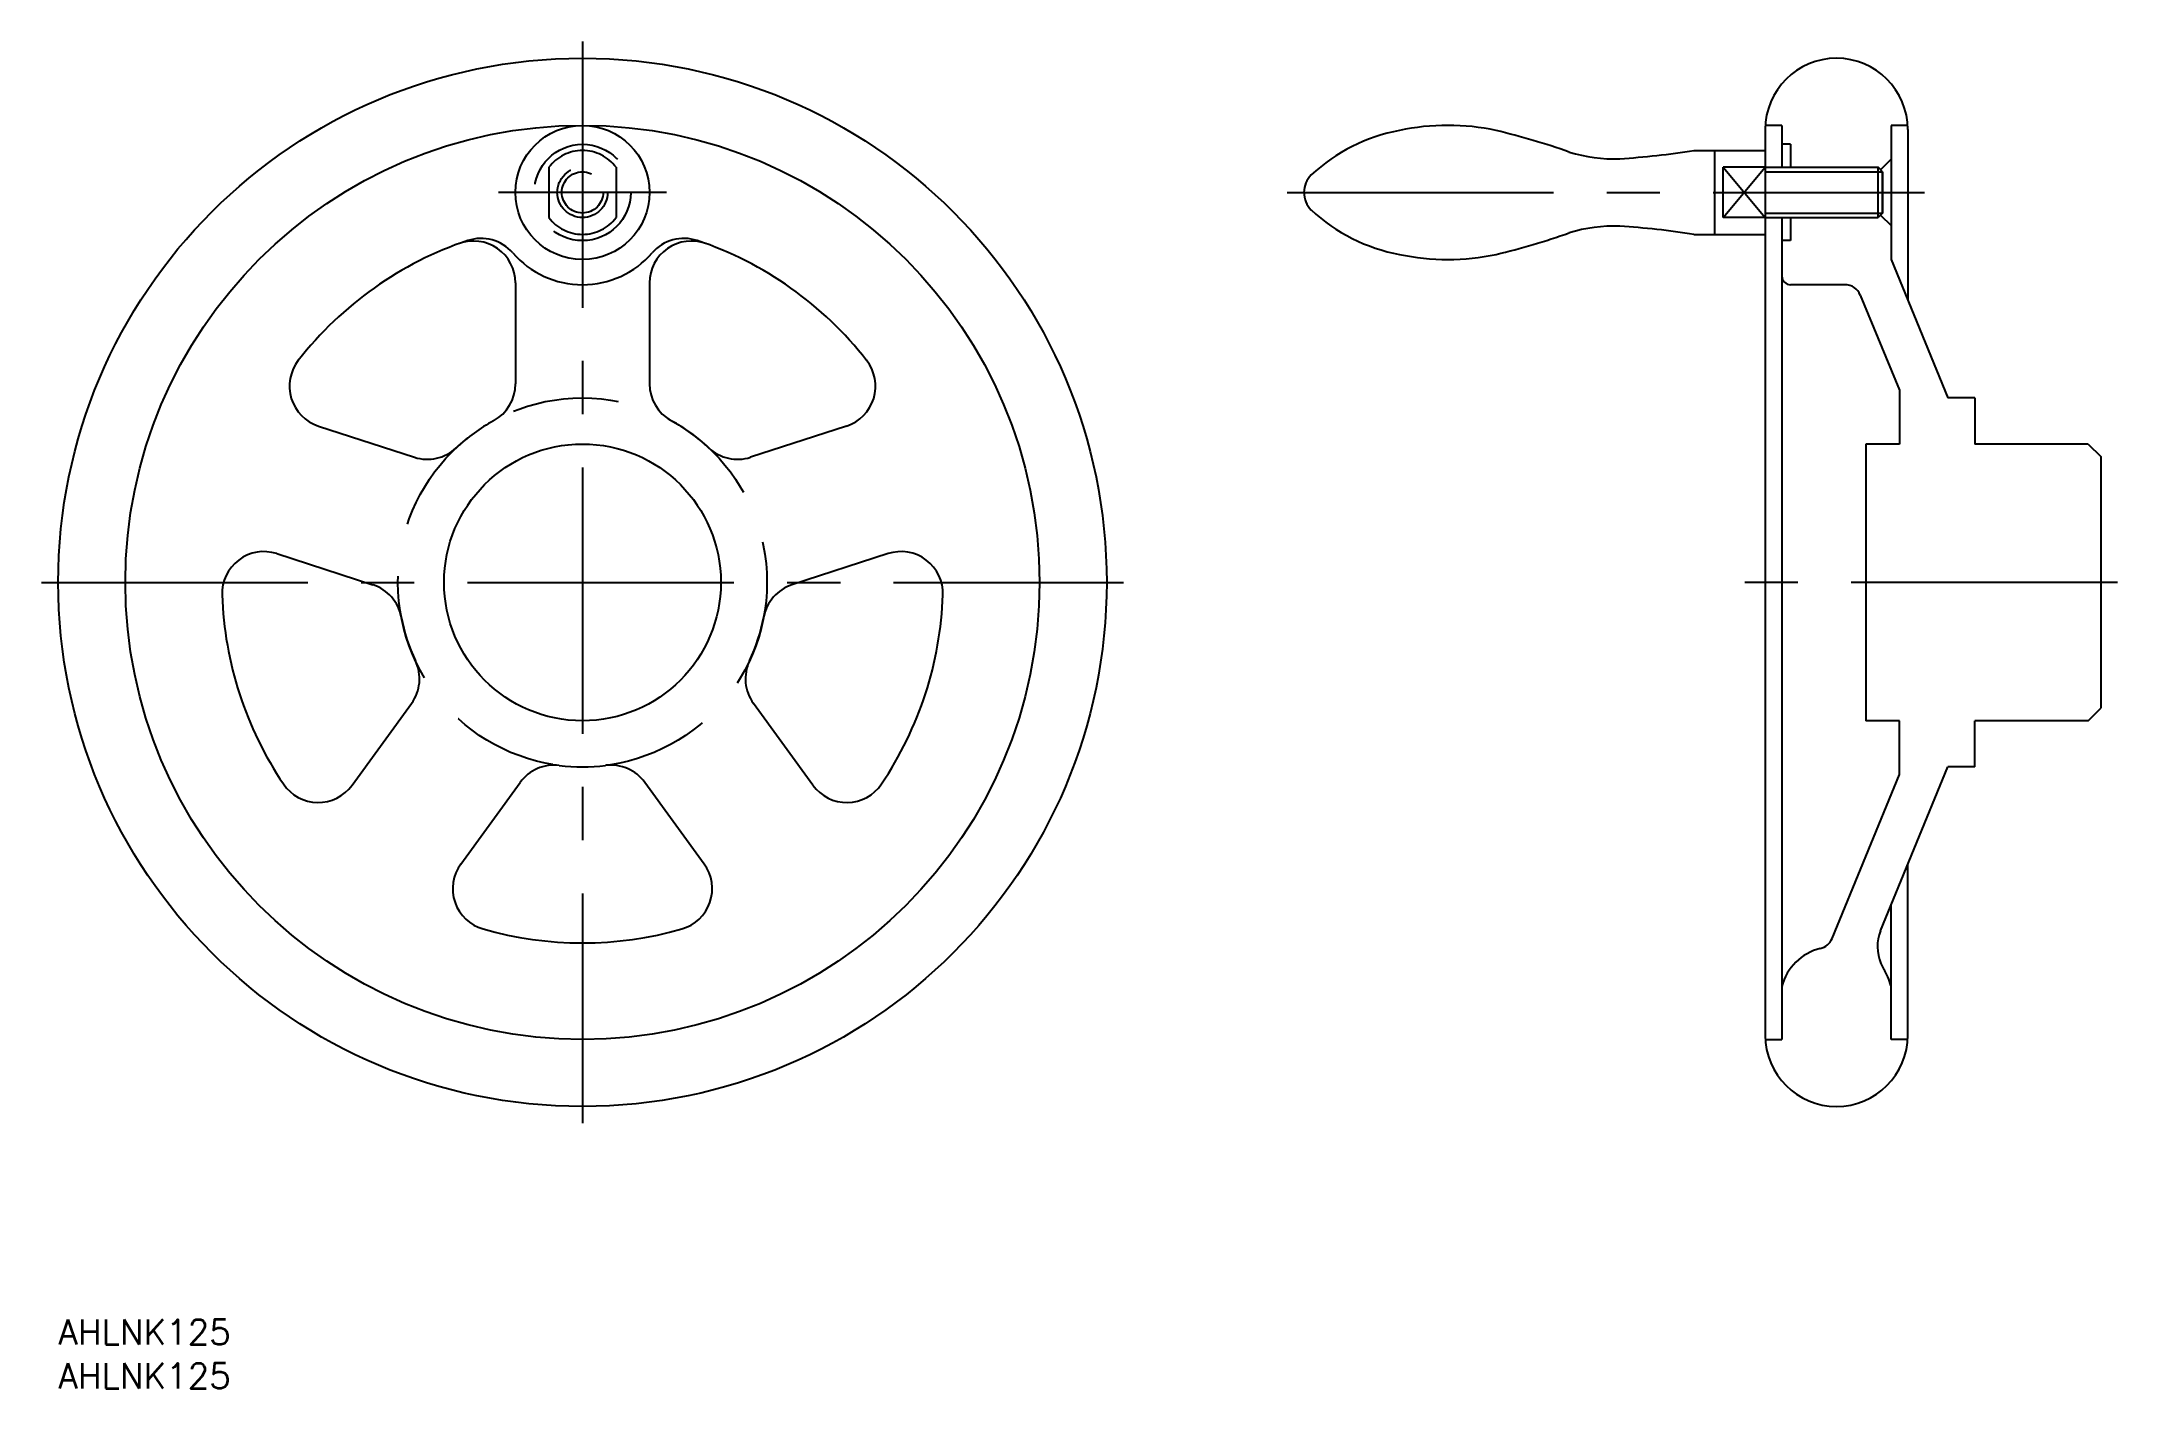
# Model space of a CAD drawing. Extents: x -64 to 183, y -96 to 65.
import ezdxf

# ---------------------------------------------------------------- set-up
doc = ezdxf.new("R2010")
doc.units = 0
doc.linetypes.add('CENTER', pattern=[50.8, 31.75, -6.35, 6.35, -6.35])
doc.linetypes.add('DASHED', pattern=[19.05, 12.7, -6.35])
doc.layers.get('0').update_dxf_attribs({"linetype": 'CONTINUOUS'})
doc.layers.add('CENTER', color=1, linetype='CENTER')
doc.styles.get("Standard").update_dxf_attribs({"font": 'txt.shx', "height": 3, "bigfont": 'bigfont.shx'})

# ---------------------------------------------------------------- blocks, each defined once
blk = doc.blocks.new('*U2')
at = {"color": 7, "linetype": 'CONTINUOUS'}
blk.add_text('AHLNK125', height=3, dxfattribs=at).set_placement((-62.5, -96.13))
blk = doc.blocks.new('*U3')
at = {"color": 7, "linetype": 'CONTINUOUS'}
blk.add_text('AHLNK125', height=3, dxfattribs=at).set_placement((-62.5, -90.9))

msp = doc.modelspace()

# ---------------------------------------------------------------- linework, layer by layer
at = {"color": 7, "linetype": 'CONTINUOUS'}
for p, q in [((143.02, 54.5), (141.04, 54.5)), ((143.02, 54.5), (143.02, 49.5)), ((158.01, 54.5), (156.02, 54.5)), ((156.02, 54.5), (156.02, 38.51)), ((141.02, 54), (141.02, -54)), ((144.02, 52.25), (143.02, 52.25)), ((144.02, 52.25), (144.02, 49.5)), ((158.02, 54), (158.02, 33.64)), ((132.52, 51.5), (141.02, 51.5)), ((135.02, 41.5), (135.02, 51.5)), ((156.02, 50.46), (154.77, 49.21)), ((141.02, 49.5), (154.48, 49.5)), ((154.48, 43.5), (154.48, 49.5)), ((155.02, 48.96), (154.48, 49.5)), ((155.02, 44.04), (155.02, 48.96)), ((155.02, 48.96), (155.02, 44.04)), ((141.02, 43.5), (154.48, 43.5)), ((143.02, 43.5), (143.02, -54.5)), ((144.02, 43.5), (144.02, 40.75)), ((155.02, 44.04), (154.48, 43.5)), ((154.77, 43.79), (156.02, 42.54)), ((132.52, 41.5), (141.02, 41.5)), ((144.02, 40.75), (143.02, 40.75)), ((156.02, 38.51), (162.8, 22)), ((-8, 35.71), (-8, 23.66)), ((8, 35.71), (8, 23.66)), ((150.51, 35.5), (144.02, 35.5)), ((152.36, 34.26), (157.02, 22.91)), ((157.02, 22.91), (157.02, 16.5)), ((166.02, 22), (162.8, 22)), ((166.02, 22), (166.02, 16.5)), ((-31.49, 18.64), (-20.03, 14.92)), ((31.49, 18.64), (20.03, 14.92)), ((153.02, 16.5), (153.02, -16.5)), ((157.02, 16.5), (153.02, 16.5)), ((179.52, 16.5), (166.02, 16.5)), ((179.52, 16.5), (181.02, 15)), ((181.02, 15), (181.02, -15)), ((-36.43, 3.43), (-24.98, -0.3)), ((36.43, 3.43), (24.98, -0.3)), ((-27.46, -24.19), (-20.38, -14.44)), ((27.46, -24.19), (20.38, -14.44)), ((157.02, -16.5), (153.02, -16.5)), ((157.02, -22.91), (157.02, -16.5)), ((179.52, -16.5), (166.02, -16.5)), ((166.02, -22), (166.02, -16.5)), ((179.52, -16.5), (181.02, -15)), ((154.78, -41.54), (162.8, -22)), ((166.02, -22), (162.8, -22)), ((-14.52, -33.59), (-7.44, -23.85)), ((14.52, -33.59), (7.44, -23.85)), ((148.99, -42.47), (157.02, -22.91)), ((158.02, -54), (158.02, -33.64)), ((156.02, -54.5), (156.02, -38.51)), ((154.82, -45.44), (155.14, -46.08)), ((141.04, -54.5), (143.02, -54.5)), ((158.01, -54.5), (156.02, -54.5))]:
    msp.add_line(p, q, dxfattribs=at)
at = {"color": 3, "linetype": 'DASHED'}
for p, q in [((-4, 49.5), (-4, 43.5)), ((4, 49.5), (4, 43.5)), ((136.02, 43.5), (141.02, 49.5)), ((136.02, 49.5), (141.02, 43.5)), ((141.02, 49.5), (136.02, 49.5)), ((136.02, 43.5), (136.02, 49.5)), ((141.02, 43.5), (136.02, 43.5))]:
    msp.add_line(p, q, dxfattribs=at)
at = {"color": 3, "linetype": 'CONTINUOUS'}
for p, q in [((141.02, 48.96), (155.02, 48.96)), ((141.02, 44.04), (155.02, 44.04))]:
    msp.add_line(p, q, dxfattribs=at)
at = {"color": 7, "linetype": 'CONTINUOUS'}
for centre, radius in [((0, 0), 62.5), ((0, 0), 54.5), ((0, 46.5), 8), ((0, 0), 16.5)]:
    msp.add_circle(centre, radius, dxfattribs=at)
at = {"color": 3, "linetype": 'DASHED'}
for centre, radius in [((0, 46.5), 5.75), ((0, 46.5), 3), ((0, 46.5), 2.46), ((0, 0), 22)]:
    msp.add_circle(centre, radius, dxfattribs=at)
at = {"color": 7, "linetype": 'CONTINUOUS'}
for centre, radius, start, end in [((149.52, 54), 8.5, 360, 180), ((103.18, 26.99), 27.51, 77.9073, 102.0927), ((101.31, 33.04), 21.21, 100.5607, 132.84), ((87.52, -35.02), 91.45, 70.7543, 76.4482), ((123.15, 69.3), 18.8, 253.0136, 271.5525), ((117.07, 149.82), 99.52, 273.8011, 278.9338), ((88.98, 46.5), 2.96, 134.9894, 225.0106), ((101.31, 59.96), 21.21, 227.16, 259.4393), ((123.15, 23.7), 18.8, 88.4475, 106.9864), ((117.07, -56.82), 99.52, 81.0662, 86.1989), ((0, 0), 43, 108.5574, 141.9948), ((-13, 35.71), 5, 0, 110.0052), ((-12.09, 36.02), 5, 40.8998, 108.5574), ((13, 35.71), 5, 69.9948, 180), ((12.09, 36.02), 5, 71.4426, 139.1002), ((0, 0), 43, 38.0052, 71.4426), ((87.52, 128.02), 91.45, 283.5518, 289.2457), ((0, 46.5), 11, 220.8998, 319.1002), ((103.18, 66.01), 27.51, 257.9073, 282.0927), ((144.02, 36.5), 1, 180, 270), ((150.51, 33.5), 2, 22.33, 90), ((-29.94, 23.4), 5, 141.9948, 252), ((29.94, 23.4), 5, 288, 38.0052), ((-13, 23.66), 5, 298.7822, 0), ((13, 23.66), 5, 180, 241.2178), ((0, 0), 22, 118.7822, 133.2178), ((0, 0), 22, 46.7822, 61.2178), ((-18.49, 19.68), 5, 252, 313.2178), ((18.49, 19.68), 5, 226.7822, 288), ((-37.98, -1.33), 5, 72, 182.0052), ((37.98, -1.33), 5, 357.9948, 108), ((0, 0), 43, 182.0052, 213.9948), ((-26.52, -5.05), 5, 10.7822, 72), ((26.52, -5.05), 5, 108, 169.2178), ((0, 0), 43, 326.0052, 357.9948), ((0, 0), 22, 190.7822, 205.2178), ((0, 0), 22, 334.7822, 349.2178), ((-24.43, -11.5), 5, 324, 25.2178), ((24.43, -11.5), 5, 154.7822, 216), ((-3.39, -26.79), 5, 82.7822, 144), ((0, 0), 22, 262.7822, 277.2178), ((3.39, -26.79), 5, 36, 97.2178), ((-31.51, -21.25), 5, 213.9948, 324), ((31.51, -21.25), 5, 216, 326.0052), ((-10.47, -36.53), 5, 144, 254.0052), ((10.47, -36.53), 5, 285.9948, 36), ((0, 0), 43, 254.0052, 285.9948), ((159.4, -43.44), 5, 157.67, 203.6448), ((149.07, -49.72), 6.24, 103.7955, 165.8538), ((147.14, -41.71), 2, 282.8041, 337.67), ((148.22, -50.32), 8.11, 15.9921, 31.5172), ((149.52, -54), 8.5, 180, 360)]:
    msp.add_arc(centre, radius, start, end, dxfattribs=at)
at = {"color": 3, "linetype": 'DASHED'}
for start, end in [(36.8699, 143.1301), (216.8699, 323.1301)]:
    msp.add_arc((0, 46.5), 5, start, end, dxfattribs=at)
at = {"layer": 'CENTER', "color": 1, "linetype": 'CENTER'}
for p, q in [((0, 64.5), (0, -64.5)), ((10, 46.5), (-10, 46.5)), ((84.02, 46.5), (160.02, 46.5)), ((-64.5, 0), (64.5, 0)), ((183.02, 0), (138.52, 0))]:
    msp.add_line(p, q, dxfattribs=at)

# ---------------------------------------------------------------- block references
at = {"color": 7, "linetype": 'CONTINUOUS'}
for name in ['*U3', '*U2']:
    msp.add_blockref(name, (0, 0), dxfattribs=at)

doc.saveas('drawing.dxf')
